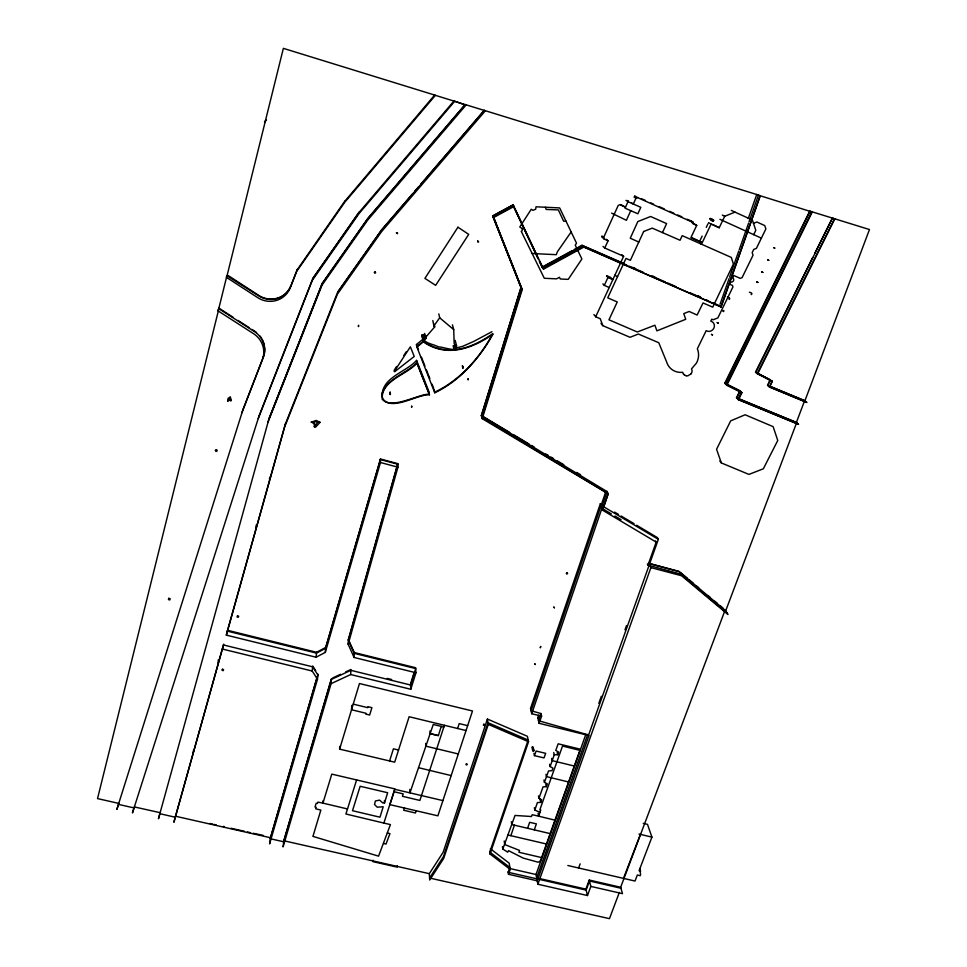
<?xml version="1.0" encoding="UTF-8"?>
<svg xmlns="http://www.w3.org/2000/svg" width="967" height="967" viewBox="0 0 967 967"><rect width="100%" height="100%" fill="white"/><g stroke="black" fill="none" stroke-linecap="round" stroke-linejoin="round"><path stroke-width="1.45" d="M373.008 860.243L372.996 861.657L397.219 867.133L397.183 865.719M390.172 391.901L390.414 394.584L389.737 392.554M639.864 868.451L640.565 874.748L640.178 875.703L637.338 875.002L635.017 881.046L567.847 865.501M331.016 679.994L283.79 840.746L283.077 846.923L331.089 683.657L350.683 674.543L410.782 689.278L415.955 672.754L354.055 657.463L354.236 652.532L348.386 639.477L397.763 463.64L380.442 458.987L325.698 647.467L325.287 652.374L316.076 657.222L226.338 635.126L227.547 630.315L316.56 652.278L325.698 647.467M351.698 705.427L351.541 709.742L365.925 713.247L365.671 714.057L369.648 715.024L371.92 707.663L367.931 706.684L367.641 707.639L353.233 704.121M350.683 674.543L350.888 669.49L345.702 671.908M218.155 662.359L218.264 659.881M354.055 657.463L348.168 644.312L348.386 639.477M466.046 730.544L409.126 716.728L394.693 762.177L339.61 749.135L339.743 746.391M314.311 426.798L314.287 422.857L311.277 422.156L316.197 420.44L320.065 422.325L315.532 427.184L314.311 426.798L317.164 423.075L318.191 422.132L320.065 422.325M331.089 683.657L331.439 678.544M323.111 800.664L322.942 803.13L347.504 808.956M317.103 677.021L270.434 837.724L269.612 843.889L317.478 679.209L317.95 674.12M316.076 657.222L316.56 652.278M317.478 679.209L312.184 671.013L312.692 665.973M227.728 401.027L228.127 398.307L230.4 397.183L231.294 400.507L228.877 399.842L227.728 401.027L228.986 400.036M255.965 527.39L256.255 524.984M193.279 752.229L193.593 749.788M263.133 835.367L253.185 833.276M228.502 399.951L230.049 397.074M224.006 826.386L223.256 826.507M232.95 317.2L219.001 308.231L97.534 798.597L118.868 803.42L116.85 809.415L243.043 409.416M227.136 275.365L283.367 48.35L434.654 95.056L435.186 95.564L344.675 202.381L296.712 271.364L290.221 287.779A22.555 21.806 39.6 0 1 257.693 297.631L228.381 278.605C224.465 278.012 227.04 273.866 229.675 276.514L258.721 295.382A22.362 21.612 40 0 0 290.97 285.616M270.434 837.724L175.486 816.233L173.915 822.288L223.679 644.143M159.881 813.694L175.22 817.236L223.474 644.965L312.607 666.807L317.877 674.966L270.301 838.74L283.669 841.774L331.391 679.39L350.852 670.324L410.564 684.999L415.689 668.572L354.212 653.341L348.35 640.275L397.788 464.233L380.442 459.567L325.625 648.277L316.487 653.1L227.342 631.113L285.374 423.836M269.031 418.602L158.467 818.735L160.159 812.691L134.353 806.925L132.455 812.933L259.253 415.363M226.338 635.126L284.6 427.112L337.386 294.198L381.578 231.609L485.168 110.987L484.189 110.359L420.645 184.371M348.168 644.312L397.933 467.194L397.763 463.64M325.287 652.374L380.478 462.516L380.442 458.987M601.97 506.684L607.119 491.611L481.445 415.81L521.104 287.61L492.759 216.064L512.945 205.016L514.118 206.43L493.726 217.454L522.228 289.556L482.243 418.675L608.219 493.847L603.348 508.086L600.374 503.626L530.52 708.46L531.729 713.719L541.605 716.148L539.127 723.316L589.012 735.549L537.217 880.816L508.497 874.265L508.11 871.751M727.257 613.271L680.659 574.072L647.987 565.139L656.194 542.1L602.514 510.153L608.158 493.653L481.929 417.539L521.781 288.782L493.327 216.91L513.61 205.814L543.551 269.116L583.79 247.081L720.959 306.853L760.05 195.854M312.945 836.382L320.851 810.08L315.689 808.811L316.245 807.336L315.012 807.01L316.221 803.226L317.43 803.456L317.913 802.114L322.942 803.13L331.79 774.12L394.838 788.903L383.875 823.074L345.92 814.009L356.605 779.934M339.61 749.135L359.47 683.536L472.5 710.987L437.882 815.834L389.931 804.653L394.85 789.314L442.91 800.603M384.467 803.057L387.646 792.735L360.147 786.268L352.496 810.709L379.958 817.2L383.21 806.768L377.239 807.191L374.507 804.508L375.401 800.966L379.596 800.12L382.581 802.779L384.467 803.057L384.443 800.519M482.243 418.675L481.348 415.496L520.971 287.404L492.699 215.895L512.909 204.968L538.063 258.394M413.924 673.213L410.516 684.153L410.782 689.278M389.58 760.956L393.424 748.809L398.549 750.041M502.804 849.038L515.024 815.447L531.463 816.511L532.201 814.71L538.667 816.184L539.973 812.328L534.824 810.08L537.398 802.598L540.722 802.429L541.605 799.769L538.957 798.258L543.055 786.86L546.319 786.703L547.31 783.85L544.433 782.339L548.519 770.953L552.036 770.675L552.882 768.112L550.15 766.529L554.26 754.768L557.754 754.743L558.612 752.06L555.747 750.392L558.189 743.804L580.297 749.183L540.686 860.11A3.614 3.131 -11 0 1 538.039 862.189L523.123 858.067L508.545 850.646L507.711 852.181L502.804 849.038L502.429 846.633M416.173 810.769L415.459 813.005L403.674 810.225L404.496 807.977M457.609 728.489L459.204 723.594L467.653 725.649M268.874 419.134L321.963 283.947M268.113 421.83L321.975 285.192L367.629 220.174L465.985 105.077L453.801 100.967L465.985 105.077M394.077 791.731L403.191 793.895L402.417 796.288L419.883 800.434L444.409 725.298M487.404 719.049L443.176 852.229L429.312 873.672L429.711 880.006L443.684 858.43L488.275 724.392L487.404 719.049L527.378 736.286L528.55 741.737L490.027 854.006L510.189 869.418L508.497 874.265M539.973 812.328L540.758 809.947L539.864 809.742L562.528 746.053L579.886 750.344M510.866 835.681L514.408 825.153M531.04 710.721L601.172 505.27L658.346 539.344L588.613 734.993L538.474 720.693L540.517 714.734M603.348 508.086L601.486 504.266L605.838 491.538M531.729 713.719L602.223 507.445M538.849 715.145L537.87 717.997L539.127 723.316M537.918 718.396L538.909 715.544M527.583 828.296L529.662 822.313L536.383 823.86L534.292 829.879M748.289 218.494L756.714 194.5L484.189 110.359M241.823 412.824L262.42 359.603A22.168 21.226 28.4 0 0 253.439 333.615L217.611 310.576L219.001 308.231M242.777 410.177L263.399 356.871A21.975 21.056 28.8 0 0 264.656 347.383M720.016 304.363L729.094 278.556M729.577 277.178L738.752 251.082M739.247 249.691L748.531 223.292M749.026 221.89L758.418 195.189L812.232 212.039L726.882 385.241L741.919 392.711L738.522 399.77L798.331 424.175M539.272 260.957L543.091 268.475L583.331 246.609L721.14 306.962L760.255 195.926L756.714 194.5M590.849 886.413L622.494 893.653L620.657 887.259L589.241 880.055L590.849 886.413L587.477 895.539L537.87 884.237L536.008 874.506L585.845 734.4M536.649 877.891L587.731 734.461M598.815 703.347L601.341 696.276M625.008 629.807L626.519 625.564M537.87 884.237L650.9 567.617L649.232 564.414M313.465 836.54L378.568 856.158L390.426 824.597L383.875 823.074M534.449 755.614L536.117 751.033L545.678 753.341L543.998 757.91L534.449 755.614L533.941 753.293M578.604 867.991L580.14 863.857M587.477 895.539L585.893 889.132L589.241 880.055M640.384 834.376L623.642 877.988M620.657 887.259L724.646 611.325M619.363 892.372L609.452 918.65L429.59 878.024L443.527 856.484L487.997 722.724L528.187 740.033L489.749 852.072L509.875 867.459L508.195 872.294L586.135 890.099L589.483 881.01L620.935 888.226M796.409 422.422L804.629 400.628L767.725 385.434L770.469 379.801L755.783 372.44L832.527 218.131L810.153 211.229L725.274 383.657L740.238 391.103L736.854 398.114L796.409 422.422L798.573 424.392L738.135 399.395L741.544 392.36L726.374 384.757L811.809 211.882M650.9 567.617L681.53 575.728L727.97 614.504L725.721 610.769L796.651 422.652L736.479 397.751L739.864 390.753L724.767 383.174L809.742 211.06M643.26 823.352L647.503 824.367L651.915 837.12L639.09 870.675L640.686 871.049M296.929 270.24L290.849 285.978A22.398 21.649 39.9 0 1 258.552 295.757L226.919 275.704L218.772 308.618L254.321 331.488A22.011 21.081 28.7 0 1 263.229 357.319M259.083 415.883L312.825 278.351L359.168 212.063M258.249 418.566L312.268 280.442L359.011 213.598L454.502 101.523M269.007 418.747L322.446 283.065L367.702 218.578L465.175 104.484M285.241 424.38L337.725 291.998L381.53 229.928L412.824 193.485M269.37 478.858L270.289 476.755M630.762 210.661L626.386 220.307L611.591 213.115M683.343 373.903L682.702 372.295L680.357 372.404A16.125 15.17 -41.6 0 1 671.823 369.454L670.131 367.956A16.125 15.17 -41.6 0 1 666.722 362.154L658.757 342.717L638.353 334.026L630.049 337.302L602.804 325.661L600.241 318.735L595.696 316.777L623.63 256.291L604.75 247.999L608.062 240.783L604.242 239.091L603.662 237.459L618.227 205.427L619.895 204.714L625.48 207.204L628.006 201.68L625.939 200.35M708.509 222.64L711.083 224.066L702.199 242.765L690.861 237.713L696.723 225.359L692.469 223.474L692.976 222.434L637.616 197.606L635.972 198.223L633.312 204.025L631.354 202.768M662.468 232.6L666.601 223.607L650.622 216.499L637.845 221.564L630.254 238.22L638.788 242.052M609.198 287.525L604.315 285.386L607.965 277.481L606.527 276.018M702.139 236.081L699.709 241.206L702.199 242.765M706.261 227.39L707.953 223.836M700.628 243.817L701.317 242.366L698.827 240.819M711.083 224.066L719.23 227.741L724.706 216.282L734.968 212.124L752.386 220.017L755.795 230.303L753.68 234.679M806.587 402.284L769.527 387.03L772.295 381.373L759.18 374.048M770.312 379.668L767.556 385.289L769.527 387.03M812.679 257.512L755.469 372.174L772.295 381.373M814.649 253.559L832.357 218.059L869.466 229.542L804.882 400.846L768.898 385.845M757.536 373.975L834.702 218.977L832.357 218.059M834.533 218.917L757.221 373.709L772.125 381.24L769.357 386.885L806.841 402.49L804.629 400.628M296.821 270.579L297.413 269.346M455.517 346.21C458.648 353.197 441.303 346.307 438.595 346.935C433.083 343.793 421.334 343.285 422.156 334.775M396.615 366.517L394.21 370.192L394.657 371.727L414.227 356.46L410.371 346.79L394.27 371.437M403.831 355.469L406.237 351.783M713.465 220.814C712.606 217.998 713.634 223.679 710.866 219.424M389.689 394.065L390.221 393.279M462.299 365.792L462.818 368.391L462.903 366.239M297.292 269.684L344.953 200.943M312.728 278.701L359.144 212.317L453.91 101.064L434.751 95.141M322.362 283.416L367.69 218.844L465.308 104.581L484.358 110.456L381.542 230.206L337.676 292.36M422.821 339.042L424.428 340.13L426.048 338.269L425.347 337.664L434.691 326.894L433.905 325.903L439.695 317.805L438.813 313.912M571.159 231.959L557.379 251.771L556.267 254.684L532.128 253.511M266.324 119.884L264.475 122.072L265.188 121.54M345.159 200.846L434.654 95.056M414.77 191.2L418.687 186.655M691.018 373.878L687.96 375.776A4.775 4.484 -40.3 0 1 686.268 375.728M416.596 360.389L416.934 363.145C406.466 375.099 380.913 380.382 382.219 399.311C393.533 411.035 416.378 394.415 429.445 394.814L428.997 391.816L416.596 360.389C405.729 372.416 381.566 377.311 382.17 396.265M423.341 341.822L416.801 347.141L416.463 344.518L422.942 339.236L423.341 341.822C446.307 357.899 471.993 348.894 492.952 334.195C479.354 358.394 460.171 380.66 434.763 392.795L416.741 346.609L423.268 341.303C446.645 357.439 471.34 348.688 492.747 333.688L490.064 338.571A155.542 153.161 47.6 0 1 477.686 356.823C466.034 371.425 451.698 384.262 434.667 392.191M533.035 747.128L534.038 750.561L533.228 751.154L532.696 746.995M265.454 120.911L266.469 120.174M539.562 261.731L542.1 267.134L571.69 250.924M574.265 249.51L581.989 245.28L623.207 263.254M542.306 267.388L582.352 245.63L626.713 265.055M491.961 331.681L473.612 341.484L462.48 346.404L455.892 348.06M332.745 677.94L340.517 674.313M753.414 223.341L756.931 222.011L764.788 225.613L765.864 228.961L756.375 248.386L753.728 249.426L752.169 252.629L753.039 255.228L742.088 277.638L740.275 278.363L733.784 275.498L732.563 278.061A2.091 1.946 -49.7 0 1 733.518 280.744A2.091 1.946 -49.7 0 1 730.75 281.796L729.577 284.25L732.43 285.386L732.938 286.945L717.865 317.913L713.126 319.775L711.785 319.158L710.793 321.129A5.403 5.053 -45.2 0 1 713.864 328.212A5.403 5.053 -45.2 0 1 706.188 330.666L697.352 348.761A17.08 16.064 -41.7 0 1 696.47 363.084L691.538 368.826L692.034 370.494A4.775 4.484 -40.3 0 1 691.03 373.842M751.528 293.666C750.114 296.24 754.175 292.796 749.401 292.227M729.408 298.489C727.958 300.797 732.043 297.848 727.414 297.026M477.625 240.856L478.653 241.835L477.722 241.52M455.155 340.348L456.629 345.993L453.825 346.126L453.849 348.64L456.122 348.543M565.997 221.141L563.664 221.201L558.334 209.899L546.21 209.464L545.388 207.252M229.699 400.241L230.787 400.942M318.191 422.132L315.327 421.697M228.877 399.842L229.808 400M209.948 823.497L212.547 824.077M213.852 824.38L216.209 824.911M231.089 828.272L244.421 831.294M247.359 831.958L249.933 832.539M283.79 840.746L429.312 873.672M118.53 804.411L134.038 807.928M508.932 868.318L536.008 874.506M539.55 878.544L585.893 889.132M441.278 726.507L443.817 727.099M508.11 835.041L546.319 843.961M541.617 857.584L518.916 852.278L519.581 850.452L504.774 844.554L504.206 840.964M550.03 833.578L511.809 824.549L511.325 821.757M430.158 733.566L438.317 735.512M425.903 746.149L435.972 748.603M638.957 834.038L651.915 837.12M435.972 748.567L458.31 753.97M418.542 767.701L451.166 775.582M554.877 820.137L538.667 816.184L538.075 813.32M574.265 766.021L552.205 760.654L551.661 758.418M568.56 781.977L546.476 776.622L545.956 774.349M222.434 649.05L312.184 671.013M387.247 678.423L391.611 679.499M354.236 652.532L415.641 667.738L415.955 672.754M686.171 375.788L684.551 375.123M648.676 563.35L679.076 571.412M380.478 462.516L397.933 467.194M649.51 563.568L679.317 571.715L725.721 610.769M383.524 843.393L386.014 844.094L389.943 833.663L387.368 832.938M532.454 711.12L540.928 713.537M311.277 422.156L314.118 423.256M710.479 219.557L712.703 220.79M721.358 462.939L748.942 474.41L763.35 468.777L777.758 440.481L773.141 426.652L745.122 414.77L730.689 420.863L716.559 449.292L721.358 462.939L719.823 461.054M488.275 724.392L528.55 741.737M690.547 220.694L687.199 219.231M692.928 222.059L690.535 221.02L692.976 222.434M691.731 221.201L692.565 221.878M632.829 267.448L635.585 268.645M652.072 275.837L654.816 277.033M697.412 295.6L700.168 296.796M629.469 266.263L643.236 272.295M652.87 276.514L665.163 281.905M667.895 283.101L676.09 286.691M689.725 292.663L700.567 297.413M705.983 299.782L708.69 300.967M712.764 302.756L718.179 305.125M607.022 275.813L610.66 277.408M607.965 277.481L612.848 279.632L611.386 278.158M627.583 200.532L628.49 200.931M628.006 201.68L640.807 207.325L637.857 213.792L625.057 208.159L625.48 207.204L620.79 204.557M692.336 237.93L697.521 240.239M761.38 238.136L719.919 219.328M641.387 198.67L645.436 200.483M650.827 202.913L653.523 204.122M658.914 206.539L664.293 208.957M669.684 211.374L673.733 213.187M677.77 215L681.82 216.813M712.558 224.465L719.23 227.741M731.282 210.359L734.968 212.124M722.325 215.073L724.706 216.282M713.694 220.125L710.298 218.409L712.884 219.799M710.044 218.639L713.694 220.464M614.867 275.269L617.526 276.695M709.947 219.038L713.066 220.947M601.486 504.266L600.374 503.626L602.961 505.173M694.258 223.933L696.723 225.359M611.289 513.864L601.498 508.05L602.514 510.153M614.952 516.052L621.044 519.678M481.348 415.496L509.694 432.43M513.562 434.739L529.022 443.962M531.596 445.509L534.171 447.044M545.763 453.97L548.337 455.505M550.924 457.04L553.499 458.588M557.355 460.884L563.797 464.74M576.683 472.428L580.551 474.737M614.625 512.111L618.505 514.432M621.092 515.979L634.05 523.691M636.637 525.238L657.355 537.592L658.346 539.344M634.618 195.793L637.616 197.606M633.989 197.014L635.972 198.223M238.015 320.464L249.426 327.813M251.964 329.445L254.502 331.077A21.975 21.056 28.8 0 1 256.545 332.551M462.637 367.061L463.362 367.593M490.342 848.748L509.186 863.168L510.189 869.418M719.533 305.717L721.14 306.962M680.224 572.379L687.138 578.157M689.447 580.079L692.904 582.968M696.361 585.857L698.67 587.779M707.88 595.479L710.189 597.413M714.794 601.256L717.103 603.178M720.56 606.067L722.869 608.001M439.695 317.805L453.716 329.626L454.176 343.889L456.629 345.993M606.309 239.26L608.062 240.783M601.933 235.96L603.662 237.459M601.655 236.818L604.242 239.091M621.769 254.659L623.63 256.291M603.021 246.428L604.75 247.999M739.864 390.753L741.919 392.711M724.767 383.174L726.882 385.241M736.479 397.751L738.522 399.77M581.989 245.28L583.79 247.081M602.9 283.863L604.315 285.386M533.409 749.86L534.038 750.561M600.99 323.365L602.804 325.661M593.919 314.553L595.696 316.777M542.1 267.134L543.551 269.116M492.832 215.822L493.4 216.681M492.699 215.895L493.726 217.454M492.759 216.064L493.327 216.91M313.441 667.145L315.701 670.627M520.971 287.404L522.228 289.556M655.578 540.976L656.194 542.1M230.678 400.265L229.578 397.848M314.456 424.513L315.23 425.927M647.382 563.979L647.987 565.139M606.95 491.369L608.219 493.847M512.909 204.968L538.293 259.035M416.934 363.145L429.445 394.814M416.463 344.518L418.457 349.583M421.443 357.186L424.912 366.022M426.399 369.793L429.856 378.58M432.056 384.189L433.712 388.408M314.287 422.857L314.795 424.32M452.447 324.839L453.716 329.626M455.227 345.207L456.134 348.724M557.197 752.519L557.754 754.743M453.112 345.715L453.849 348.64M553.716 752.544L554.26 754.768M540.952 713.513L541.605 716.148M549.607 764.268L550.15 766.529M545.799 784.394L546.319 786.703M543.925 780.043L544.433 782.339M539.961 798.911L540.722 802.429M538.462 795.926L538.957 798.258M532.479 747.527L533.228 751.154M534.34 807.723L534.824 810.08M434.159 324.259L434.691 326.894M432.829 320.56L433.905 325.903M425.577 335.428L426.048 338.269M434.268 389.81L434.763 392.795M424.658 333.422L425.347 337.664M532.055 747.044L532.612 750.452M423.522 334.425L424.428 340.13M422.059 334.933L422.712 339.199M477.734 241.158L477.855 241.968M489.677 851.54L490.027 854.006M429.964 731.004L430.17 733.711L438.341 735.657L441.266 726.362L433.252 724.501L409.948 792.843L409.79 789.41M425.71 743.43L425.903 746.186M260.05 336.105A21.975 21.056 28.8 0 1 261.489 338.148M262.117 339.224A21.975 21.056 28.8 0 1 264.499 346.174M684.66 375.087A4.775 4.484 -40.3 0 1 683.451 373.878M522.289 228.695L522.18 230.762L521.237 231.306L544.288 278.278L556.521 278.847L559.458 277.299L560.292 279.004L568.233 279.354L581.892 258.987L575.232 245.135L576.537 243.213L559.675 207.929L536.008 206.793L535.73 209.162L532.95 210.347L531.27 209.247L519.787 226.991L522.289 228.695M381.82 394.137C383.029 414.613 419.509 393.17 429.36 394.21L416.874 362.589C406.321 373.927 386.679 378.23 381.82 394.137M553.849 607.131L554.405 607.772L553.849 607.131M711.494 334.437L712.522 334.896L711.494 334.437M756.81 281.989L757.874 282.449L756.81 281.989M761.742 271.945L762.806 272.416L761.742 271.945M773.673 247.612L774.736 248.084L773.673 247.612M767.701 259.809L768.741 260.28L767.701 259.809M717.26 322.603L718.3 323.075L717.26 322.603M723.002 310.842C723.521 312.994 724.706 309.428 723.002 310.842M396.458 232.781L397.401 233.76L397.582 233.035L396.458 232.781M168.742 598.343L168.451 599.613L169.841 599.939L170.132 598.67L168.742 598.343M222.374 669.261L222.047 670.324L223.232 670.651L223.558 669.587L222.374 669.261M483.79 724.247L483.379 725.165L484.382 725.516L484.793 724.597L483.79 724.247M534.896 663.882L535.162 664.498L534.896 663.882M643.647 231.512L630.363 260.316L626 258.394L607.735 297.836L617.26 301.958L608.956 319.811L637.277 331.983L654.901 325.226L656.907 330.847L685.724 319.291L683.754 313.634L689.145 311.471L697.134 315.024L703.033 302.949L712.739 307.155L733.409 264.051L731.306 257.427L682.218 235.646L680.055 240.263L652.241 228.139L643.647 231.512M237.556 615.81L237.036 616.861L238.196 617.357L238.704 616.305L237.556 615.81M457.935 227.221L424.912 278.387L435.658 285.338L468.717 234.352L457.935 227.221M466.481 763.797L465.925 764.522L466.71 764.994L467.266 764.281L466.481 763.797M358.552 325.42L358.455 326.495L358.552 325.42M411.712 406.225L411.604 407.264L411.712 406.225M468.209 378.677L468.088 379.717L468.209 378.677M567.097 572.851L566.299 573.358L566.819 574.084L567.617 573.576L567.097 572.851M540.662 646.536L540.348 647.636L540.662 646.536M375.136 271.896L374.277 272.368L374.773 273.238L375.631 272.754L375.136 271.896M216.487 449.619L215.242 450.296L216.004 451.504L217.249 450.827L216.487 449.619"/></g></svg>
